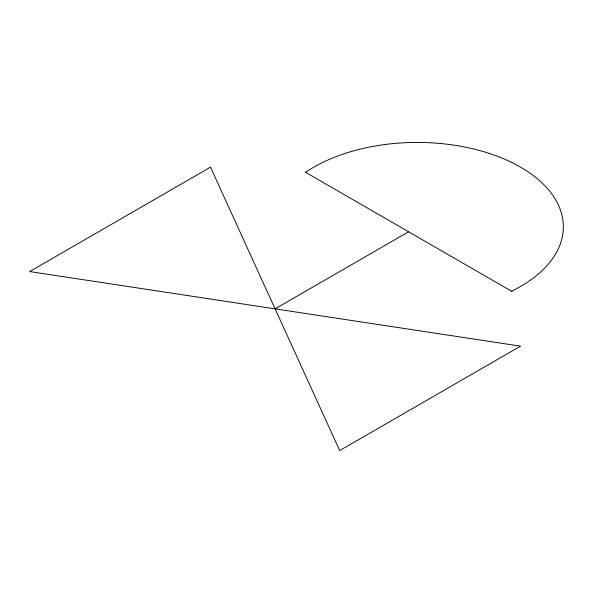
<?xml version="1.0" encoding="UTF-8"?>
<svg xmlns="http://www.w3.org/2000/svg" width="593" height="593" viewBox="0 0 593 593"><rect width="100%" height="100%" fill="white"/><g stroke="black" fill="none" stroke-linecap="round" stroke-linejoin="round"><path stroke-width="0.89" d="M275.1 308.857L408.584 231.789M305.239 172.118L511.937 291.452M305.603 172.326A146.152 84.384 0 0 1 520.543 167.152A146.152 84.384 0 0 1 511.574 291.245M210.508 167.152L29.65 271.564L520.543 346.149L339.693 450.561L210.508 167.152"/></g></svg>
